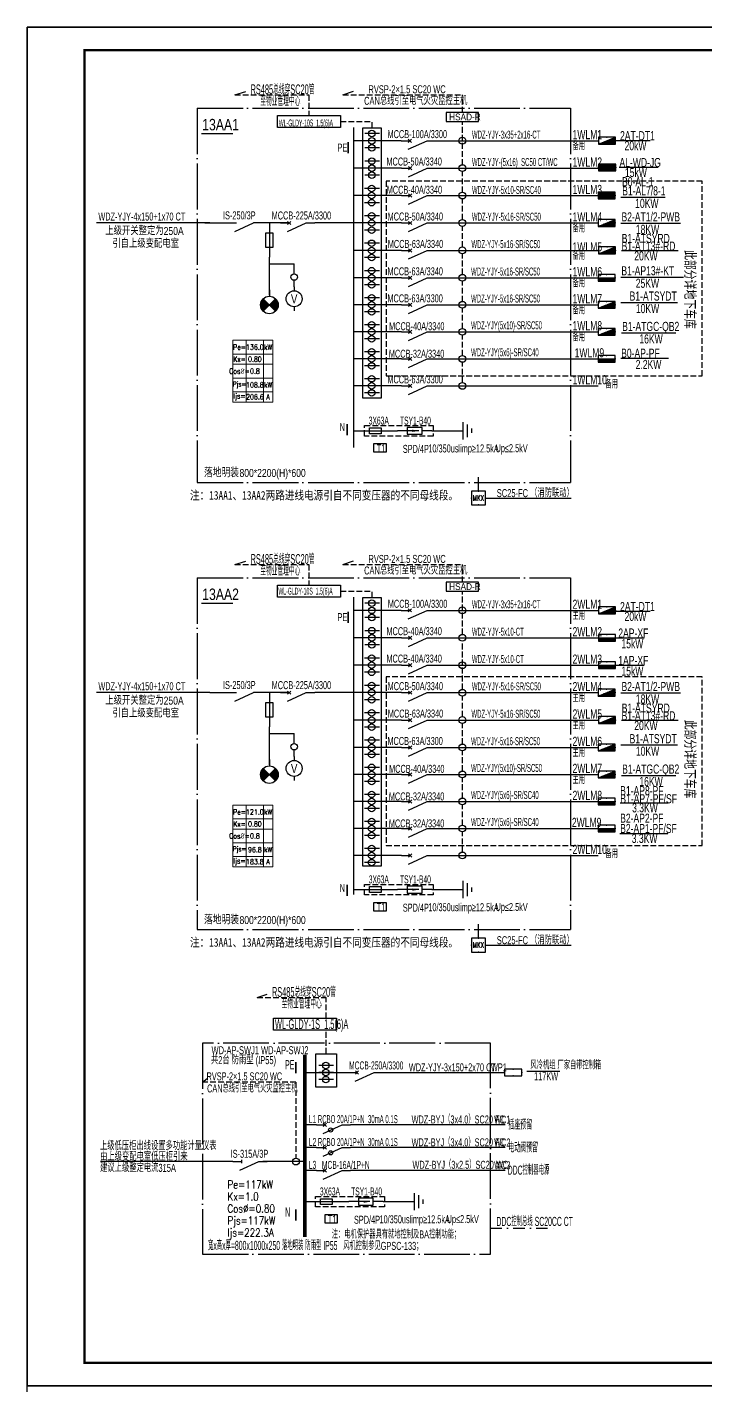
# Model space of a CAD drawing. Extents: x -179932 to 111184, y 127561 to 305761.
# Drawn here: x 27084 to 56749, y 186961 to 246361 of the extents above; entities that cross this region are included whole.
import ezdxf
from ezdxf.enums import TextEntityAlignment as Align

# ---------------------------------------------------------------- set-up
doc = ezdxf.new("R2010")
doc.units = 0
doc.header["$LTSCALE"] = 1000
for name, pattern in [('CONTINOUS', [0]), ('DASH', [0.35, 0.25, -0.1]), ('DASHDOT', [1, 0.5, -0.25, 0, -0.25]), ('DOTE', [2.42, 2, -0.2, 0.02, -0.2])]:
    doc.linetypes.add(name, pattern=pattern)
doc.layers.get('0').update_dxf_attribs({"linetype": 'CONTINUOUS'})
doc.layers.get('Defpoints').update_dxf_attribs({"linetype": 'CONTINUOUS'})
for name, color, linetype in [('D-TEXT', 7, 'CONTINUOUS'), ('DIM-箱柜', 3, 'CONTINUOUS'), ('DOTLN', 2, 'DASH'), ('DQ', 7, 'CONTINOUS'), ('EL-1', 4, 'DASH'), ('EL-TEXT', 3, 'CONTINUOUS'), ('ELEMENT', 3, 'CONTINUOUS'), ('EQUIP-照明', 3, 'CONTINUOUS'), ('EQUIP-箱柜', 3, 'CONTINUOUS'), ('PUB_TEXT', 7, 'CONTINUOUS'), ('SHEBEI', 7, 'CONTINUOUS'), ('SIG_TEXT', 7, 'CONTINUOUS'), ('TEL_TEXT', 3, 'CONTINUOUS'), ('TEL_TITLE', 7, 'CONTINUOUS'), ('WIRE', 4, 'CONTINUOUS'), ('WIRE-照明', 1, 'CONTINUOUS'), ('内审意见修改', 2, 'CONTINUOUS')]:
    doc.layers.add(name, color=color, linetype=linetype)
doc.layers.add('内审要求修改2.10', color=6, linetype='CONTINUOUS', plot=False)
doc.layers.get('内审要求修改2.10').off()
doc.styles.add('_COMPLEX', font='ros.shx', dxfattribs={"width": 0.6, "bigfont": 'jd.shx'})
doc.styles.add('_HZTXT', font='ROS', dxfattribs={"width": 0.8, "bigfont": 'JD'})
doc.styles.add('_JD', font='ros.shx', dxfattribs={"width": 0.65, "bigfont": 'jd.shx'})
doc.styles.add('_SIMPLEX', font='SIMPLEX.shx', dxfattribs={"width": 0.8})
doc.styles.add('_TCH_LABEL', font='COMPLEX', dxfattribs={"bigfont": 'GBCBIG'})
doc.styles.add('_TEL_DIM', font='ROMANS2', dxfattribs={"width": 0.8, "height": 3.5, "bigfont": 'HZDF2'})
doc.styles.add('_XCSG', font='XCSG.shx', dxfattribs={"width": 0.6})
doc.styles.add('B', font='ros.shx', dxfattribs={"width": 0.8, "bigfont": 'jd.shx'})
doc.styles.add('DIM_FONT', font='ROMANS', dxfattribs={"bigfont": 'HZTXT'})
doc.styles.get("Standard").update_dxf_attribs({"font": 'GBENOR', "bigfont": 'GBCBIG'})
doc.styles.add('黑体', font='simhei.ttf', dxfattribs={"width": 0.8})

# ---------------------------------------------------------------- blocks, each defined once
blk = doc.blocks.new('SADF AGF AERG AER GER')
at = {"layer": 'DIM-箱柜'}
blk.add_lwpolyline([(-462150, -1228514), (-378050, -1228514), (-378050, -1287914), (-462150, -1287914)], close=True, dxfattribs=at)
blk = doc.blocks.new('A$C6873132B')
at = {"layer": 'DIM-箱柜'}
blk.add_blockref('SADF AGF AERG AER GER', (378050, 1287914), dxfattribs=at)
blk = doc.blocks.new('$element$00000525')
for points in [[(0, 0), (0, -0.25)], [(-0.25, -0.2), (0, -0.75), (0, -1)], [(-0.047, -0.203), (0.047, -0.297)], [(0.047, -0.203), (-0.047, -0.297)]]:
    blk.add_lwpolyline(points)
blk.add_circle((-0.151, -0.417), 0.0615)
at = {"flags": 9}
blk.add_attdef('S', (0, 0), '', height=0.00000667, dxfattribs=at)
blk = doc.blocks.new('M_M7')
for p, q in [((-0.25, -0.2), (0, -0.75)), ((-0.047, -0.297), (0.047, -0.203)), ((-0.047, -0.203), (0.047, -0.297))]:
    blk.add_line(p, q)
for points in [[(0, 0), (0, -0.25)], [(0, -0.75), (0, -1)]]:
    blk.add_lwpolyline(points)
at = {"width": 0.8, "flags": 9}
blk.add_attdef('S', (0.25, -0.5), '', height=0.2, dxfattribs=at)
blk = doc.blocks.new('$equip$00001413')
for p, q in [((0.75, 0.6), (-0.75, 0.6)), ((-0.75, 0.6), (-0.75, 0)), ((-0.75, 0), (0.75, 0)), ((0.75, 0), (0.75, 0.6))]:
    blk.add_line(p, q)
for p in [(-0.75, 0.3), (0, 0.6), (0, 0), (0.75, 0.3)]:
    blk.add_point(p)
at = {"style": '_TCH_LABEL', "flags": 9}
blk.add_attdef('A', (0, 0), '', height=0.00002, dxfattribs=at)
blk = doc.blocks.new('M_M8')
for p, q in [((-0.25, -0.2), (0, -0.75)), ((0.05, -0.25), (-0.05, -0.25))]:
    blk.add_line(p, q)
for points in [[(0, 0), (0, -0.25)], [(0, -0.75), (0, -1)]]:
    blk.add_lwpolyline(points)
at = {"style": 'DIM_FONT', "width": 0.8, "flags": 9}
blk.add_attdef('S', (0.25, -0.5), '', height=0.2, dxfattribs=at)
blk = doc.blocks.new('$equip$00001781')
blk.add_circle((0, 0), 0.5)
at = {"flags": 9}
blk.add_attdef('A', (0, 0), '', height=0.00002, dxfattribs=at)
blk = doc.blocks.new('M_M24')
for p, q in [((-0.25, -0.375), (0.25, -0.375)), ((-0.1875, -0.5), (0.1875, -0.5)), ((-0.0625, -0.625), (0.0625, -0.625))]:
    blk.add_line(p, q)
blk.add_lwpolyline([(0, 0), (0, -0.375)])
at = {"width": 0.8, "flags": 9}
blk.add_attdef('S', (0.25, -0.5), '', height=0.2, dxfattribs=at)
blk = doc.blocks.new('M_M17')
for p, q in [((-0.1, -0.717), (-0.1, -0.283)), ((-0.1, -0.283), (0.1, -0.283)), ((0, -0.383), (0, -0.717)), ((0.1, -0.283), (0.1, -0.717)), ((0.1, -0.717), (-0.1, -0.717))]:
    blk.add_line(p, q)
for points in [[(0, 0), (0, -0.283)], [(0, -0.717), (0, -1)]]:
    blk.add_lwpolyline(points)
for points in [[(-0.033, -0.567), (0.033, -0.567), (0, -0.367), (0.033, -0.567)], [(0.033, -0.567), (0, -0.367), (-0.033, -0.567), (0.033, -0.567)], [(0, -0.367), (-0.033, -0.567), (0.033, -0.567), (0, -0.367)]]:
    blk.add_solid(points)
at = {"width": 0.8, "flags": 9}
blk.add_attdef('S', (0.25, -0.5), '', height=0.2, dxfattribs=at)
blk = doc.blocks.new('T1')
at = {"layer": 'DOTLN', "linetype": 'DASH', "elevation": -4260}
blk.add_lwpolyline([(42028, 231032), (45043, 231032), (45043, 230576), (42028, 230576)], close=True, dxfattribs=at)
at = {"layer": 'ELEMENT', "elevation": -4260}
blk.add_lwpolyline([(42254, 230674), (42254, 230934), (42764, 230934), (42764, 230674)], close=True, dxfattribs=at)
at = {"layer": 'TEL_TEXT', "ltscale": 2}
blk.add_lwpolyline([(42449, 230241), (42983, 230241), (42983, 229865), (42449, 229865)], close=True, dxfattribs=at)
at = {"layer": 'WIRE-照明'}
for p, q in [((41567, 230804), (42330, 230804)), ((42330, 230804), (43480, 230804)), ((44980, 230804), (45793, 230804))]:
    blk.add_line(p, q, dxfattribs=at)
at = {"layer": 'ELEMENT', "yscale": 1500, "zscale": 1500}
for name, p, xscale, rotation in [('M_M24', (45793, 230804), 1500, 90), ('M_M17', (44980, 230804), -1500, 270)]:
    blk.add_blockref(name, p, dxfattribs=dict(at, xscale=xscale, rotation=rotation))
at = {"layer": 'TEL_TEXT', "ltscale": 2, "style": '_COMPLEX'}
for s, width, p in [('3X63A      TSY1-B40', 0.5, (42222, 231075)), ('T1', 0.6, (42570, 229861)), ('SPD/4P', 0.6, (43710, 229838)), ('10/350us', 0.6, (44826, 229857)), ('Iimp≥12.5kA', 0.6, (46125, 229858)), ('Up≤2.5kV', 0.6, (47764, 229868))]:
    blk.add_text(s, height=350, dxfattribs=dict(at, width=width)).set_placement(p)
blk = doc.blocks.new('*X4')
at = {"color": 0}
for p, q in [((-250, 33), (-183, 100)), ((-250, 68), (-218, 100)), ((-247, 0), (-147, 100)), ((-212, 0), (-112, 100)), ((-177, 0), (-77, 100)), ((-141, 0), (-41, 100)), ((-106, 0), (-6, 100)), ((-71, 0), (29, 100)), ((-35, 0), (65, 100)), ((0, 0), (100, 100)), ((35, 0), (135, 100)), ((71, 0), (171, 100)), ((106, 0), (206, 100)), ((141, 0), (241, 100)), ((177, 0), (250, 73)), ((212, 0), (250, 38)), ((247, 0), (250, 3))]:
    blk.add_line(p, q, dxfattribs=at)
blk = doc.blocks.new('$equip$00001414')
for p, q in [((0.75, 0.6), (-0.75, 0.6)), ((-0.75, 0.6), (-0.75, 0)), ((-0.75, 0.3), (0.75, 0.3)), ((-0.75, 0), (0.75, 0)), ((0.75, 0), (0.75, 0.6))]:
    blk.add_line(p, q)
at = {"const_width": 0.3}
blk.add_lwpolyline([(-0.75, 0.15), (0.75, 0.15)], dxfattribs=at)
for p in [(-0.75, 0.3), (0, 0.6), (0, 0), (0.75, 0.3)]:
    blk.add_point(p)
at = {"xscale": 0.00300000000061118, "yscale": 0.00300000000061118, "zscale": 0.00300000000061118}
blk.add_blockref('*X4', (0, 0), dxfattribs=at)
at = {"style": '_TCH_LABEL', "flags": 9}
blk.add_attdef('A', (0, 0), '', height=0.00002, dxfattribs=at)
blk = doc.blocks.new('M_M0')
blk.add_line((-0.25, -0.2), (0, -0.75))
for points in [[(0, 0), (0, -0.25)], [(0, -1), (0, -0.75)]]:
    blk.add_lwpolyline(points)
at = {"width": 0.8, "flags": 9}
blk.add_attdef('S', (0.25, -0.5), '', height=0.2, dxfattribs=at)
blk = doc.blocks.new('M_M58MSL')
for points in [[(0, 0), (0, -0.167)], [(0, -0.833), (0, -1)]]:
    blk.add_lwpolyline(points)
blk.add_circle((0, -0.5), 0.333)
at = {"style": '_SIMPLEX', "width": 0.8, "flags": 8}
blk.add_attdef('$TEXT$', text='', height=0.333, dxfattribs=at).set_placement((0, -0.5), align=Align.MIDDLE_CENTER)
at = {"width": 0.8, "flags": 9}
blk.add_attdef('S', (0.25, -0.5), '', height=0.2, dxfattribs=at)
blk = doc.blocks.new('M_M12')
for p, q in [((-0.1, -0.717), (-0.1, -0.283)), ((-0.1, -0.283), (0.1, -0.283)), ((0.1, -0.283), (0.1, -0.717)), ((0.1, -0.717), (-0.1, -0.717))]:
    blk.add_line(p, q)
blk.add_lwpolyline([(0, 0), (0, -1)])
at = {"width": 0.8, "flags": 9}
blk.add_attdef('S', (0.25, -0.5), '', height=0.2, dxfattribs=at)
blk = doc.blocks.new('M_M57DRB')
for p, q in [((0.259, -0.374), (-0.259, -0.893)), ((0.259, -0.893), (-0.259, -0.374))]:
    blk.add_line(p, q)
blk.add_lwpolyline([(0, 0), (0, -0.267)])
blk.add_circle((0, -0.633), 0.367)
for points in [[(-0.13, -0.763), (-0.354, -0.538), (0, -0.633), (-0.259, -0.374)], [(-0.225, -0.858), (-0.354, -0.728), (-0.13, -0.763), (-0.354, -0.538)], [(0.13, -0.504), (0.354, -0.728), (0, -0.633), (0.259, -0.893)], [(0.225, -0.409), (0.354, -0.538), (0.13, -0.504), (0.354, -0.728)], [(0.259, -0.374), (0.259, -0.374), (0.225, -0.409), (0.354, -0.538)], [(-0.259, -0.893), (-0.259, -0.893), (-0.225, -0.858), (-0.354, -0.728)]]:
    blk.add_solid(points)
at = {"width": 0.8, "flags": 9}
blk.add_attdef('S', (0.25, -0.5), '', height=0.2, dxfattribs=at)
blk = doc.blocks.new('$equip_U$00000105(JDQINJING)')
for p, q in [((0.5, 1), (-0.5, 1)), ((-0.5, 1), (-0.5, 0)), ((0.5, 0), (0.5, 1)), ((-0.5, 0), (0.5, 0))]:
    blk.add_line(p, q)
for p in [(0, 1), (-0.5, 0.5), (0, 0), (0.5, 0.5)]:
    blk.add_point(p)
at = {"color": 7, "style": '_TEL_DIM'}
blk.add_attdef('$TEXT$', text='', height=0.4, dxfattribs=at).set_placement((-0.002, 0.507), align=Align.MIDDLE_CENTER)
at = {"color": 7, "style": '_TEL_DIM', "flags": 1}
blk.add_attdef('A', text='', height=0.00002, dxfattribs=at).set_placement((0, 0), align=Align.MIDDLE_CENTER)
blk = doc.blocks.new('*X6')
at = {"color": 0}
for p, q in [((-250, 33), (-83, 200)), ((-250, 68), (-118, 200)), ((-250, 104), (-154, 200)), ((-250, 139), (-189, 200)), ((-250, 174), (-224, 200)), ((-247, 0), (-47, 200)), ((-212, 0), (-12, 200)), ((-177, 0), (23, 200)), ((-141, 0), (59, 200)), ((-106, 0), (94, 200)), ((-71, 0), (129, 200)), ((-35, 0), (165, 200)), ((0, 0), (200, 200)), ((35, 0), (235, 200)), ((71, 0), (250, 179)), ((106, 0), (250, 144)), ((141, 0), (250, 109)), ((177, 0), (250, 73)), ((212, 0), (250, 38)), ((247, 0), (250, 3))]:
    blk.add_line(p, q, dxfattribs=at)
blk = doc.blocks.new('$equip$00001421')
for p, q in [((0.75, 0.6), (-0.75, 0.6)), ((-0.75, 0.6), (-0.75, 0)), ((-0.75, 0), (0.75, 0)), ((0.75, 0), (0.75, 0.6))]:
    blk.add_line(p, q)
at = {"const_width": 0.6}
blk.add_lwpolyline([(-0.75, 0.3), (0.75, 0.3)], dxfattribs=at)
for p in [(-0.75, 0.3), (0, 0.6), (0, 0), (0.75, 0.3)]:
    blk.add_point(p)
at = {"xscale": 0.00300000000061118, "yscale": 0.00300000000061118, "zscale": 0.00300000000061118}
blk.add_blockref('*X6', (0, 0), dxfattribs=at)
at = {"style": '_TCH_LABEL', "flags": 9}
blk.add_attdef('A', (0, 0), '', height=0.00002, dxfattribs=at)
blk = doc.blocks.new('*X63')
at = {"color": 0}
for p, q in [((-247, 0), (-246, 2)), ((-212, 0), (-187, 25)), ((-177, 0), (-128, 49)), ((-141, 0), (-69, 72)), ((-106, 0), (-10, 96)), ((-71, 0), (49, 120)), ((-35, 0), (108, 143)), ((0, 0), (167, 167)), ((35, 0), (226, 190)), ((71, 0), (250, 179)), ((106, 0), (250, 144)), ((141, 0), (250, 109)), ((177, 0), (250, 73)), ((212, 0), (250, 38)), ((247, 0), (250, 3))]:
    blk.add_line(p, q, dxfattribs=at)
blk = doc.blocks.new('$equip$00001425')
for p, q in [((-0.75, 0), (0.75, 0.6)), ((0.75, 0.6), (-0.75, 0.6)), ((-0.75, 0.6), (-0.75, 0)), ((-0.75, 0), (0.75, 0)), ((0.75, 0), (0.75, 0.6))]:
    blk.add_line(p, q)
for p in [(-0.75, 0.3), (0, 0.6), (0, 0), (0.75, 0.3)]:
    blk.add_point(p)
blk.add_solid([(-0.75, 0), (0.75, 0), (0.75, 0.6)])
at = {"xscale": 0.00300000000061118, "yscale": 0.00300000000061118, "zscale": 0.00300000000061118}
blk.add_blockref('*X63', (0, 0), dxfattribs=at)
at = {"style": '_TCH_LABEL', "flags": 9}
blk.add_attdef('A', (0, 0), '', height=0.00002, dxfattribs=at)
blk = doc.blocks.new('*T69')
at = {"layer": 'Defpoints', "color": 8, "linetype": 'ByBlock', "lineweight": 0}
for p, q in [((0, 0), (1749, 0)), ((0, 0), (0, -2700)), ((593, 0), (593, -2700)), ((1346, 0), (1346, -2700)), ((1749, 0), (1749, -2700)), ((0, -600), (1749, -600)), ((0, -1050), (1749, -1050)), ((0, -1650), (1749, -1650)), ((0, -2250), (1749, -2250)), ((0, -2700), (1749, -2700))]:
    blk.add_line(p, q, dxfattribs=at)
at = {"color": 0, "attachment_point": 5, "style": '_TEL_DIM'}
for s, insert, char_height, width in [('Pe=', (297, -300), 225, 593.32), ('121.0', (970, -300), 225, 752.36), ('kW', (1547, -300), 225, 402.96), ('Kx=', (297, -825), 225, 593.32), ('0.80', (970, -825), 225, 752.36), ('Cos{\\fISOCPEUR|b0|i0|c0|p34;%%C}=', (297, -1350), 225, 593.32), ('0.8', (970, -1350), 225, 752.36), ('Pjs=', (297, -1950), 210, 593.32), ('Ijs=', (297, -2475), 225, 593.32), ('183.8', (970, -2475), 225, 752.36), ('96.8', (970, -1950), 225, 752.36), ('kW', (1547, -1950), 225, 402.96), ('A', (1547, -2475), 225, 402.96)]:
    blk.add_mtext(s, dxfattribs=dict(at, insert=insert, char_height=char_height, width=width))
blk = doc.blocks.new('*T70')
at = {"layer": 'Defpoints', "color": 8, "linetype": 'ByBlock', "lineweight": 0}
for p, q in [((0, 0), (1749, 0)), ((0, 0), (0, -2700)), ((593, 0), (593, -2700)), ((1346, 0), (1346, -2700)), ((1749, 0), (1749, -2700)), ((0, -600), (1749, -600)), ((0, -1050), (1749, -1050)), ((0, -1650), (1749, -1650)), ((0, -2250), (1749, -2250)), ((0, -2700), (1749, -2700))]:
    blk.add_line(p, q, dxfattribs=at)
at = {"color": 0, "attachment_point": 5, "style": '_TEL_DIM'}
for s, insert, char_height, width in [('Pe=', (297, -300), 225, 593.32), ('136.0', (970, -300), 225, 752.36), ('kW', (1547, -300), 225, 402.96), ('Kx=', (297, -825), 225, 593.32), ('0.80', (970, -825), 225, 752.36), ('Cos{\\fISOCPEUR|b0|i0|c0|p34;%%C}=', (297, -1350), 225, 593.32), ('0.8', (970, -1350), 225, 752.36), ('Pjs=', (297, -1950), 210, 593.32), ('Ijs=', (297, -2475), 225, 593.32), ('206.6', (970, -2475), 225, 752.36), ('108.8', (970, -1950), 225, 752.36), ('kW', (1547, -1950), 225, 402.96), ('A', (1547, -2475), 225, 402.96)]:
    blk.add_mtext(s, dxfattribs=dict(at, insert=insert, char_height=char_height, width=width))

msp = doc.modelspace()

# ---------------------------------------------------------------- linework, layer by layer
at = {"color": 0}
for p, q in [((36163, 243397, 0), (36639, 243548, 0)), ((40878, 243409), (41354, 243561)), ((36163, 222864, 0), (36639, 223015, 0)), ((40878, 222876), (41354, 223028)), ((37133, 203934), (37573, 204086))]:
    msp.add_line(p, q, dxfattribs=at)
at = {"linetype": 'DASH'}
for p, q in [((36163, 243397, 0), (39399, 243397, 0)), ((39399, 243397, 0), (39399, 242497, 0)), ((40878, 243409), (46107, 243409)), ((46107, 242624), (46107, 243409)), ((40778, 242237), (42161, 242237)), ((42161, 241961), (42161, 242237)), ((46107, 240347), (46107, 242239)), ((46107, 239149), (46107, 240047)), ((46107, 237950), (46107, 238849)), ((46107, 236751), (46107, 237650)), ((46107, 235553), (46107, 236451)), ((46107, 234372), (46107, 235253)), ((46107, 233191), (46107, 234072)), ((46107, 232010), (46107, 232891)), ((46107, 230830), (46107, 231710)), ((36163, 222864, 0), (39399, 222864, 0)), ((39399, 222864, 0), (39399, 221964, 0)), ((40878, 222876), (46107, 222876)), ((46107, 222091), (46107, 222876)), ((40778, 221704), (42161, 221704)), ((42161, 221428), (42161, 221704)), ((46107, 219814), (46107, 221706)), ((46107, 217410), (46107, 219501)), ((46107, 216218), (46107, 217110)), ((46107, 215020), (46107, 215918)), ((46107, 213839), (46107, 214720)), ((46107, 212658), (46107, 213539)), ((46107, 211477), (46107, 212358)), ((46107, 210297), (46107, 211177)), ((37133, 203934, 0), (40156, 203934, 0)), ((40156, 203034, 0), (40156, 203934, 0)), ((40156, 201482), (40156, 202516, 0))]:
    msp.add_line(p, q, dxfattribs=at)
at = {"ltscale": 0.001}
for p, q in [((53041, 238931), (54974, 238931)), ((53041, 237792), (55644, 237792)), ((53066, 236595), (55538, 236595)), ((53036, 235437), (55779, 235437)), ((53041, 234330), (55513, 234330)), ((53070, 233002), (55441, 233002)), ((53032, 231885), (55124, 231885)), ((53041, 217259), (55644, 217259)), ((53066, 216062), (55538, 216062)), ((53041, 214978), (55513, 214978)), ((53070, 213650), (55441, 213650)), ((53009, 212453), (55101, 212453)), ((52990, 211106), (55082, 211106))]:
    msp.add_line(p, q, dxfattribs=at)
at = {"linetype": 'DOTE'}
for p, q in [((47334, 201945), (34755, 201945)), ((34755, 201945), (34755, 192719)), ((47334, 192719), (47334, 201945)), ((34755, 192719), (47334, 192719))]:
    msp.add_line(p, q, dxfattribs=at)
at = {"color": 3, "linetype": 'DASH'}
for p, q in [((34755, 200239), (34953, 200390)), ((38831, 200239, 0), (34755, 200239, 0)), ((38831, 200239, 0), (38832, 196916, 0))]:
    msp.add_line(p, q, dxfattribs=at)
at = {"color": 2, "elevation": 0}
for points in [[(38021, 242497), (40778, 242497), (40778, 241978), (38021, 241978)], [(38021, 221964), (40778, 221964), (40778, 221445), (38021, 221445)], [(37853, 203034), (40610, 203034), (40610, 202516), (37853, 202516)]]:
    msp.add_lwpolyline(points, close=True, dxfattribs=at)
at = {"color": 0}
for points in [[(41756, 241961), (42565, 241961), (42565, 230148), (41756, 230148)], [(41756, 221428), (42565, 221428), (42565, 209675), (41756, 209675)]]:
    msp.add_lwpolyline(points, close=True, dxfattribs=at)
at = {"linetype": 'Continuous', "const_width": 72.9}
for points in [[(41114, 241341), (41114, 240844)], [(41072, 229015), (41072, 228518)], [(41114, 220808), (41114, 220311)], [(41072, 208868), (41072, 208371)], [(38822, 201115), (38822, 200618)], [(38822, 194677), (38822, 194180)]]:
    msp.add_lwpolyline(points, dxfattribs=at)
at = {"color": 2}
for centre in [(42151, 241708, 0), (42151, 241396, 0), (42151, 241085, 0), (42151, 240509, 0), (42151, 240197, 0), (42151, 239887, 0), (42143, 239311, 0), (42143, 238999, 0), (42143, 238688, 0), (42143, 238112, 0), (42143, 237800, 0), (42143, 237489, 0), (42143, 236913, 0), (42143, 236601, 0), (42143, 236291, 0), (42143, 235715, 0), (42143, 235403, 0), (42143, 235092, 0), (42143, 234534, 0), (42143, 234222, 0), (42143, 233911, 0), (42143, 233353, 0), (42143, 233041, 0), (42143, 232731, 0), (42143, 232172, 0), (42143, 231860, 0), (42143, 231550, 0), (42143, 230992, 0), (42143, 230680, 0), (42143, 230369, 0), (42151, 221175, 0), (42151, 220863, 0), (42151, 220552, 0), (42151, 219976, 0), (42151, 219664, 0), (42151, 219354, 0), (42143, 218778, 0), (42143, 218466, 0), (42143, 218155, 0), (42143, 217579, 0), (42143, 217267, 0), (42143, 216956, 0), (42143, 216380, 0), (42143, 216068, 0), (42143, 215758, 0), (42143, 215182, 0), (42143, 214870, 0), (42143, 214559, 0), (42143, 214001, 0), (42143, 213689, 0), (42143, 213378, 0), (42143, 212820, 0), (42143, 212508, 0), (42143, 212198, 0), (42143, 211639, 0), (42143, 211327, 0), (42143, 211017, 0), (42143, 210459, 0), (42143, 210147, 0), (42143, 209836, 0), (40134, 200969), (40134, 200657), (40134, 200347)]:
    msp.add_circle(centre, 143, dxfattribs=at)
for centre in [(38754, 235437), (38754, 214904)]:
    msp.add_circle(centre, 143)
at = {"layer": 'DOTLN', "linetype": 'DASH'}
for points in [[(42780, 231116), (56588, 231116), (56588, 239630), (42780, 239630)], [(42780, 210583), (56588, 210583), (56588, 217951), (42780, 217951)]]:
    msp.add_lwpolyline(points, close=True, dxfattribs=at)
at = {"layer": 'ELEMENT'}
msp.add_lwpolyline([(39704, 201482), (40610, 201482), (40610, 200023), (39704, 200023)], close=True, dxfattribs=at)
at = {"layer": 'EQUIP-照明', "linetype": 'ByBlock'}
for points in [[(45401, 242239), (46813, 242239), (46813, 242624), (45401, 242624)], [(45401, 221706), (46813, 221706), (46813, 222091), (45401, 222091)]]:
    msp.add_lwpolyline(points, close=True, dxfattribs=at)
at = {"layer": 'PUB_TEXT', "color": 2}
for p, q in [((36081, 241691), (34706, 241691)), ((36081, 221158), (34706, 221158))]:
    msp.add_line(p, q, dxfattribs=at)
at = {"layer": 'PUB_TEXT'}
msp.add_line((52803, 241409), (54312, 241409), dxfattribs=at)
at = {"layer": 'SHEBEI', "linetype": 'DOTE'}
for p, q in [((34520, 242815), (50834, 242815)), ((34520, 242815), (34520, 226454)), ((50834, 242815), (50834, 226454)), ((34520, 226454), (50834, 226454)), ((34520, 222282), (50834, 222282)), ((34520, 222282), (34520, 206906)), ((50834, 222282), (50834, 206906)), ((34520, 206906), (50834, 206906))]:
    msp.add_line(p, q, dxfattribs=at)
at = {"layer": 'SIG_TEXT'}
msp.add_line((48924, 200723, 0), (50369, 200723, 0), dxfattribs=at)
at = {"layer": 'TEL_TEXT', "color": 7}
for p, q in [((52959, 240236), (54661, 240236)), ((52803, 220823), (54312, 220823)), ((52803, 219664), (54058, 219664)), ((52803, 218466), (54058, 218466))]:
    msp.add_line(p, q, dxfattribs=at)
at = {"layer": 'TEL_TITLE'}
msp.add_lwpolyline([(27084, 186961), (111184, 186961), (111184, 246361), (27084, 246361)], close=True, dxfattribs=at)
at = {"layer": 'TEL_TITLE', "const_width": 100}
msp.add_lwpolyline([(29584, 187961), (110184, 187961), (110184, 245361), (29584, 245361)], close=True, dxfattribs=at)
at = {"layer": 'WIRE', "color": 4}
for p, q in [((42486, 241708, 0), (41843, 241708, 0)), ((42486, 241396, 0), (41843, 241396, 0)), ((42486, 241085, 0), (41843, 241085, 0)), ((42486, 240509, 0), (41843, 240509, 0)), ((42486, 240197, 0), (41843, 240197, 0)), ((42486, 239887, 0), (41843, 239887, 0)), ((42478, 239311, 0), (41835, 239311, 0)), ((42478, 238999, 0), (41835, 238999, 0)), ((42478, 238688, 0), (41835, 238688, 0)), ((42478, 238112, 0), (41835, 238112, 0)), ((42478, 237800, 0), (41835, 237800, 0)), ((42478, 237489, 0), (41835, 237489, 0)), ((42478, 236913, 0), (41835, 236913, 0)), ((42478, 236601, 0), (41835, 236601, 0)), ((42478, 236291, 0), (41835, 236291, 0)), ((42478, 235715, 0), (41835, 235715, 0)), ((42478, 235403, 0), (41835, 235403, 0)), ((42478, 235092, 0), (41835, 235092, 0)), ((42478, 234534, 0), (41835, 234534, 0)), ((42478, 234222, 0), (41835, 234222, 0)), ((42478, 233911, 0), (41835, 233911, 0)), ((42478, 233353, 0), (41835, 233353, 0)), ((42478, 233041, 0), (41835, 233041, 0)), ((42478, 232731, 0), (41835, 232731, 0)), ((42478, 232172, 0), (41835, 232172, 0)), ((42478, 231860, 0), (41835, 231860, 0)), ((42478, 231550, 0), (41835, 231550, 0)), ((42478, 230992, 0), (41835, 230992, 0)), ((42478, 230680, 0), (41835, 230680, 0)), ((42478, 230369, 0), (41835, 230369, 0)), ((42486, 221175, 0), (41843, 221175, 0)), ((42486, 220863, 0), (41843, 220863, 0)), ((42486, 220552, 0), (41843, 220552, 0)), ((42486, 219976, 0), (41843, 219976, 0)), ((42486, 219664, 0), (41843, 219664, 0)), ((42486, 219354, 0), (41843, 219354, 0)), ((42478, 218778, 0), (41835, 218778, 0)), ((42478, 218466, 0), (41835, 218466, 0)), ((42478, 218155, 0), (41835, 218155, 0)), ((42478, 217579, 0), (41835, 217579, 0)), ((42478, 217267, 0), (41835, 217267, 0)), ((42478, 216956, 0), (41835, 216956, 0)), ((42478, 216380, 0), (41835, 216380, 0)), ((42478, 216068, 0), (41835, 216068, 0)), ((42478, 215758, 0), (41835, 215758, 0)), ((42478, 215182, 0), (41835, 215182, 0)), ((42478, 214870, 0), (41835, 214870, 0)), ((42478, 214559, 0), (41835, 214559, 0)), ((42478, 214001, 0), (41835, 214001, 0)), ((42478, 213689, 0), (41835, 213689, 0)), ((42478, 213378, 0), (41835, 213378, 0)), ((42478, 212820, 0), (41835, 212820, 0)), ((42478, 212508, 0), (41835, 212508, 0)), ((42478, 212198, 0), (41835, 212198, 0)), ((42478, 211639, 0), (41835, 211639, 0)), ((42478, 211327, 0), (41835, 211327, 0)), ((42478, 211017, 0), (41835, 211017, 0)), ((42478, 210459, 0), (41835, 210459, 0)), ((42478, 210147, 0), (41835, 210147, 0)), ((42478, 209836, 0), (41835, 209836, 0)), ((40469, 200969), (39826, 200969)), ((40469, 200657), (39826, 200657)), ((40469, 200347), (39826, 200347))]:
    msp.add_line(p, q, dxfattribs=at)
at = {"layer": 'WIRE', "color": 7, "linetype": 'DASHDOT'}
msp.add_lwpolyline([(47334, 193860), (50111, 193860)], dxfattribs=at)
at = {"layer": 'WIRE-照明'}
for p, q in [((43437, 241396), (41361, 241396)), ((44937, 241396), (45965, 241396)), ((45482, 241396), (52053, 241396)), ((43449, 240197), (41361, 240197)), ((44949, 240197), (46047, 240197)), ((45565, 240197), (52039, 240197)), ((43449, 238999), (41361, 238999)), ((44949, 238999), (46047, 238999)), ((45565, 238999), (52039, 238999)), ((35067, 237800), (30119, 237800)), ((34856, 237800), (35961, 237800)), ((38496, 237800), (37258, 237800)), ((41361, 237800), (39657, 237800)), ((43449, 237800), (41361, 237800)), ((44949, 237800), (46047, 237800)), ((45565, 237800), (52039, 237800)), ((43449, 236601), (41361, 236601)), ((44949, 236601), (46047, 236601)), ((45565, 236601), (52055, 236601)), ((37672, 234641), (37672, 236300)), ((37672, 236011), (38754, 236011)), ((38754, 235581), (38754, 236011)), ((38754, 235011), (38754, 235296)), ((43449, 235403), (41361, 235403)), ((44949, 235403), (46047, 235403)), ((45565, 235403), (52039, 235403)), ((43449, 234222), (41361, 234222)), ((44949, 234222), (46047, 234222)), ((45565, 234222), (52039, 234222)), ((43449, 233041), (41361, 233041)), ((44949, 233041), (46047, 233041)), ((45565, 233041), (52039, 233041)), ((43449, 231860), (41361, 231860)), ((44949, 231860), (46047, 231860)), ((45565, 231860), (52039, 231860)), ((43449, 230680), (41361, 230680)), ((44949, 230680), (46047, 230680)), ((45565, 230680), (52039, 230680)), ((46812, 226074), (46812, 226687)), ((47112, 225774), (50867, 225774)), ((43437, 220863), (41361, 220863)), ((44937, 220863), (45965, 220863)), ((45482, 220863), (52053, 220863)), ((43449, 219664), (41361, 219664)), ((44949, 219664), (46047, 219664)), ((45565, 219664), (52053, 219664)), ((43449, 218466), (41361, 218466)), ((44949, 218466), (46047, 218466)), ((45565, 218466), (52053, 218466)), ((35067, 217267), (30119, 217267)), ((35067, 217267), (35961, 217267)), ((38496, 217267), (37258, 217267)), ((41361, 217267), (39657, 217267)), ((43449, 217267), (41361, 217267)), ((44949, 217267), (46047, 217267)), ((45565, 217267), (52053, 217267)), ((37672, 214108), (37672, 215767)), ((43449, 216068), (41361, 216068)), ((44949, 216068), (46047, 216068)), ((45565, 216068), (52053, 216068)), ((37672, 215478), (38754, 215478)), ((38754, 215048), (38754, 215478)), ((38754, 214478), (38754, 214763)), ((43449, 214870), (41361, 214870)), ((44949, 214870), (46047, 214870)), ((45565, 214870), (52039, 214870)), ((43449, 213689), (41361, 213689)), ((44949, 213689), (46047, 213689)), ((45565, 213689), (52039, 213689)), ((43449, 212508), (41361, 212508)), ((44949, 212508), (46047, 212508)), ((45565, 212508), (52039, 212508)), ((43449, 211327), (41361, 211327)), ((44949, 211327), (46047, 211327)), ((45565, 211327), (52039, 211327)), ((43449, 210147), (41361, 210147)), ((44949, 210147), (46047, 210147)), ((45565, 210147), (52039, 210147)), ((46812, 206527), (46812, 207139)), ((47112, 206227), (50867, 206227)), ((39224, 200660), (41467, 200660)), ((42592, 200660), (47953, 200660)), ((39724, 198374, 0), (39224, 198374)), ((47972, 198374), (41224, 198374)), ((39724, 197374, 0), (39224, 197374)), ((47972, 197374), (41224, 197374)), ((39724, 196374, 0), (39224, 196374)), ((47972, 196374), (41224, 196374))]:
    msp.add_line(p, q, dxfattribs=at)
at = {"layer": 'WIRE-照明', "linetype": 'Continuous'}
for p, q in [((36077, 196766), (30290, 196766)), ((39217, 196766), (37378, 196766))]:
    msp.add_line(p, q, dxfattribs=at)
at = {"layer": 'WIRE-照明'}
for points, const_width in [([(41361, 241981), (41361, 227984)], 60), ([(41361, 221448), (41361, 208437)], 60), ([(39224, 201444), (39224, 193468)], 160)]:
    msp.add_lwpolyline(points, dxfattribs=dict(at, const_width=const_width))

# ---------------------------------------------------------------- block references
for name, p in [('*T70', (36068, 232672)), ('*T69', (36068, 212351))]:
    msp.add_blockref(name, p)
at = {"layer": 'DIM-箱柜'}
msp.add_blockref('SADF AGF AERG AER GER', (489234, 1474875), dxfattribs=at)
at = {"layer": 'DQ', "xscale": 1500, "yscale": 1500, "zscale": 1500, "rotation": 90}
msp.add_blockref('M_M8', (36080, 196766), dxfattribs=at)
at = {"layer": 'EL-1'}
for p in [(-206, -2089), (-206, -22147), (-2342, -35791)]:
    msp.add_blockref('T1', p, dxfattribs=at)
at = {"layer": 'ELEMENT', "xscale": 1500, "yscale": 1500, "zscale": 1500, "rotation": 90}
for p in [(43437, 241396), (43449, 240197), (43449, 238999), (38157, 237800), (43449, 237800), (43449, 236601), (43449, 235403), (43449, 234222), (43449, 233041), (43449, 231860), (43449, 230680), (43437, 220863), (43449, 219664), (43449, 218466), (38157, 217267), (43449, 217267), (43449, 216068), (43449, 214870), (43449, 213689), (43449, 212508), (43449, 211327), (43449, 210147), (41125, 200660, 0), (39724, 196374, 0)]:
    msp.add_blockref('M_M7', p, dxfattribs=at)
at = {"layer": 'ELEMENT', "linetype": 'ByBlock', "xscale": 1500, "yscale": 1500, "zscale": 1500, "rotation": 90}
for p in [(35856, 237800), (35856, 217267)]:
    msp.add_blockref('M_M0', p, dxfattribs=at)
at = {"layer": 'ELEMENT'}
for name, p, xscale, yscale, zscale in [('M_M12', (37672, 237800), 1500, 1500, 1500), ('M_M57DRB', (37672, 234879), 1050, 1050, 1050), ('M_M12', (37672, 217267), 1500, 1500, 1500), ('M_M57DRB', (37672, 214346), 1050, 1050, 1050)]:
    msp.add_blockref(name, p, dxfattribs=dict(at, xscale=xscale, yscale=yscale, zscale=zscale))
ref = msp.add_blockref('M_M58MSL', (38754, 235011), dxfattribs=dict(at, xscale=1050, yscale=1050, zscale=1050))
ref.add_attrib('$TEXT$', 'V', dxfattribs={"layer": '0', "height": 400, "style": '_XCSG', "width": 0.8, "flags": 8}).set_placement((38754, 234486), align=Align.MIDDLE_CENTER)
ref = msp.add_blockref('M_M58MSL', (38754, 214478), dxfattribs=dict(at, xscale=1050, yscale=1050, zscale=1050))
ref.add_attrib('$TEXT$', 'V', dxfattribs={"layer": '0', "height": 400, "style": '_XCSG', "width": 0.8, "flags": 8}).set_placement((38754, 213953), align=Align.MIDDLE_CENTER)
at = {"layer": 'EQUIP-照明', "linetype": 'ByBlock', "xscale": 300, "yscale": 300, "zscale": 300}
for p in [(46107, 241396), (46107, 240197), (46107, 238999), (46107, 237800), (46107, 236601), (46107, 235403), (46107, 234222), (46107, 233041), (46107, 231860), (46107, 230680), (46107, 220863), (46107, 219664), (46107, 218466), (46107, 217260), (46107, 216068), (46107, 214870), (46107, 213689), (46107, 212508), (46107, 211327), (46107, 210147), (38832, 196766)]:
    msp.add_blockref('$equip$00001781', p, dxfattribs=at)
at = {"layer": 'EQUIP-箱柜', "xscale": 500, "yscale": 500}
for name, p, zscale in [('$equip$00001425', (52428, 241246), 500), ('$equip$00001421', (52434, 240074), 400), ('$equip$00001421', (52414, 238849), 500), ('$equip$00001425', (52414, 237650), 500), ('$equip$00001425', (52430, 236451), 500), ('$equip$00001414', (52414, 235253), 500), ('$equip$00001425', (52414, 234072), 500), ('$equip$00001425', (52414, 232891), 500), ('$equip$00001414', (52414, 231710), 500), ('$equip$00001425', (52428, 220713), 500), ('$equip$00001414', (52428, 219514), 500), ('$equip$00001414', (52428, 218316), 500), ('$equip$00001425', (52414, 217117), 500), ('$equip$00001425', (52430, 215918), 500), ('$equip$00001425', (52414, 214720), 500), ('$equip$00001425', (52414, 213539), 500), ('$equip$00001414', (52414, 212358), 500), ('$equip$00001414', (52414, 211177), 500), ('$equip$00001413', (48325, 200509), 500)]:
    msp.add_blockref(name, p, dxfattribs=dict(at, zscale=zscale))
at = {"layer": 'EQUIP-箱柜'}
ref = msp.add_blockref('$equip_U$00000105(JDQINJING)', (46812, 225474), dxfattribs=dict(at, xscale=600, yscale=600, zscale=600))
ref.add_attrib('$TEXT$', 'MKX', dxfattribs={"layer": '0', "color": 7, "height": 240, "style": '_TEL_DIM', "width": 0.6}).set_placement((46810, 225778), align=Align.MIDDLE_CENTER)
ref = msp.add_blockref('$equip_U$00000105(JDQINJING)', (46812, 205927), dxfattribs=dict(at, xscale=600, yscale=600, zscale=600))
ref.add_attrib('$TEXT$', 'MKX', dxfattribs={"layer": '0', "color": 7, "height": 240, "style": '_TEL_DIM', "width": 0.6}).set_placement((46810, 206231), align=Align.MIDDLE_CENTER)
at = {"layer": 'TEL_TEXT', "ltscale": 2, "xscale": 1500, "yscale": 1500, "zscale": 1500, "rotation": 90}
for p in [(39724, 198374, 0), (39724, 197374, 0)]:
    msp.add_blockref('$element$00000525', p, dxfattribs=at)
at = {"layer": '内审要求修改2.10'}
for p in [(111184, 186961), (111184, 127561)]:
    msp.add_blockref('A$C6873132B', p, dxfattribs=at)

# ---------------------------------------------------------------- texts
at = {"layer": 'D-TEXT', "color": 0, "style": '_HZTXT', "width": 0.45}
for s, height, p in [('RS485总线穿SC20管', 428.57, (36849, 243431, 0)), ('至物业管理中心', 428.6, (37272, 242918, 0)), ('RS485总线穿SC20管', 428.57, (36849, 222898, 0)), ('至物业管理中心', 428.6, (37272, 222385, 0)), ('RS485总线穿SC20管', 428.57, (37783, 203968, 0)), ('至物业管理中心', 428.6, (38206, 203456, 0)), ('WL-GLDY-1S  1.5(6)A', 428.57, (37916, 202562, 0))]:
    msp.add_text(s, height=height, dxfattribs=at).set_placement(p)
at = {"layer": 'D-TEXT', "style": '_HZTXT', "width": 0.45}
for s, p in [('PE', (38360, 200800)), ('DDC控制器电源', (48087, 196192)), ('N', (38360, 194362)), ('DDC控制总线 SC20CC CT', (47597, 193948)), ('宽x高x厚=800x1000x250 落地明装 防雨型 IP55 ', (34987, 192898))]:
    msp.add_text(s, height=400, dxfattribs=at).set_placement(p)
at = {"layer": 'EL-TEXT', "style": '_HZTXT', "width": 0.5}
for s, p in [('插座预留', (48116, 198167, -124)), ('电动阀预留', (48116, 197167, -124))]:
    msp.add_text(s, height=400, dxfattribs=at).set_placement(p)
at = {"layer": 'PUB_TEXT', "color": 2, "style": '_HZTXT', "width": 0.8}
for s, p in [('13AA1', (34735, 241851)), ('13AA2', (34735, 221318))]:
    msp.add_text(s, height=500, dxfattribs=at).set_placement(p)
at = {"layer": 'PUB_TEXT', "style": '_HZTXT'}
for s, height, width, p in [('备用', 350, 0.6, (50924, 240989)), ('WDZ-YJY-(5x16)  SC50 CT/WC', 350, 0.45, (46525, 240290)), ('MCCB-225A/3300', 350, 0.6, (37771, 237953)), ('上级开关整定为250A', 350, 0.8, (30502, 237276)), ('备用', 350, 0.6, (50924, 237393)), ('引自上级变配电室', 350, 0.8, (30809, 236719)), ('备用', 350, 0.6, (50924, 236195)), ('备用', 350, 0.6, (50924, 234996)), ('备用', 350, 0.6, (50924, 233815)), ('备用', 350, 0.6, (50924, 232634)), ('备用', 350, 0.6, (52360, 230574)), ('落地明装', 367.5, 0.8, (34813, 226690)), ('800*2200(H)*600', 350, 0.8, (36366, 226696)), ('主用', 350, 0.6, (50924, 220456)), ('MCCB-225A/3300', 350, 0.6, (37771, 217420)), ('上级开关整定为250A', 350, 0.8, (30502, 216743)), ('主用', 350, 0.6, (50924, 216860)), ('引自上级变配电室', 350, 0.8, (30809, 216186)), ('主用', 350, 0.6, (50924, 215662)), ('主用', 350, 0.6, (50924, 214463)), ('主用', 350, 0.6, (50924, 213282)), ('备用', 350, 0.6, (52360, 210041)), ('落地明装', 367.5, 0.8, (34813, 207143)), ('800*2200(H)*600', 350, 0.8, (36366, 207149))]:
    msp.add_text(s, height=height, dxfattribs=dict(at, width=width)).set_placement(p)
at = {"layer": 'SIG_TEXT', "style": '_TEL_DIM', "width": 0.8}
for s, p in [('Pe=117kW', (35837, 195586)), ('Cos%%C=0.80', (35837, 194536)), ('Kx=1.0', (35837, 195061)), ('Pjs=117kW', (35837, 194011)), ('Ijs=222.3A', (35837, 193486))]:
    msp.add_text(s, height=350, dxfattribs=at).set_placement(p)
at = {"layer": 'TEL_TEXT', "ltscale": 2, "style": '_COMPLEX'}
for s, height, width, p in [(' RVSP-2×1.5 SC20 WC', 350, 0.7, (41910, 243471)), ('CAN总线引至电气火灾监控主机', 350, 0.7, (41811, 242967)), ('HSAD-R', 300, 0.9, (45528, 242287)), ('PE', 350, 0.7, (40644, 240925)), ('N', 350, 0.7, (40742, 228700)), ('SC25-FC （消防联动）', 350, 0.7, (47612, 225815)), ('CAN总线引至电气火灾监控主机', 350, 0.7, (41811, 222434)), (' RVSP-2×1.5 SC20 WC', 350, 0.7, (41910, 222938)), ('HSAD-R', 300, 0.9, (45528, 221754)), ('PE', 350, 0.7, (40644, 220392)), ('N', 350, 0.7, (40742, 208553)), ('SC25-FC （消防联动）', 350, 0.7, (47612, 206268)), ('WD-AP-SWJ1 WD-AP-SWJ2', 350, 0.7, (35142, 201459)), ('MCCB-250A/3300', 350, 0.5, (41156, 200794, 0)), ('WDZ-YJY-3x150+2x70 CT', 350, 0.6, (43768, 200710)), ('WP1', 350, 0.6, (47357, 200710)), ('风冷机组 厂家自带控制箱', 350, 0.6, (49085, 200805, -124)), (' RVSP-2×1.5 SC20 WC', 350, 0.6, (34836, 200317, 0)), ('117KW', 350, 0.6, (49243, 200320, -124)), ('CAN总线引至电气火灾监控主机', 350, 0.6, (34948, 199789, 0)), ('L1', 350, 0.5, (39396, 198445, 0)), ('RCBO 20A/1P+N  30mA 0.1S', 350, 0.45, (39793, 198445, 0)), ('WDZ-BYJ（3x4.0）SC20 FC', 350, 0.6, (43888, 198431)), ('WC1', 350, 0.6, (47497, 198424)), ('RCBO 20A/1P+N  30mA 0.1S', 350, 0.45, (39793, 197445, 0)), ('WDZ-BYJ（3x4.0）SC20 FC', 350, 0.6, (43888, 197431)), ('L2', 350, 0.5, (39396, 197445, 0)), ('L3', 350, 0.5, (39396, 196445, 0)), ('MCB-16A/1P+N', 350, 0.5, (39968, 196445, 0)), ('WDZ-BYJ（3x2.5）SC20 WC', 350, 0.6, (43926, 196450)), ('注：电机保护器具有就地控制及BA控制功能；', 350, 0.6, (40400, 193404, 0)), ('风机控制参见GPSC-133；', 350, 0.6, (40900, 192904, 0))]:
    msp.add_text(s, height=height, dxfattribs=dict(at, width=width)).set_placement(p)
at = {"layer": 'TEL_TEXT', "color": 7, "style": '_JD', "width": 0.7}
for s, p in [('1WLM1', (50924, 241464)), ('2AT-DT1', (53000, 241416)), ('20kW', (53197, 240980)), ('1WLM2', (50924, 240264)), ('AL-WD-JG', (52974, 240243)), ('15kW', (53216, 239807)), ('B0-AL-1', (53087, 239404)), ('B1-AL7/8-1', (53095, 239006)), ('10KW', (53660, 238460)), ('B2-AT1/2-PWB', (53062, 237867)), ('18KW', (53692, 237321)), ('B1-ATSYRD', (53073, 236924)), ('B1-AT13#-RD', (53068, 236589)), ('20KW', (53622, 236163)), ('B1-AP13#-KT', (53057, 235512)), ('25KW', (53687, 234966)), ('B1-ATSYDT', (53418, 234405)), ('10KW', (53692, 233859)), ('B1-ATGC-QB2', (53092, 233078)), ('16KW', (53845, 232532)), ('B0-AP-PF', (53048, 231906)), ('2.2KW', (53683, 231414)), ('2WLM1', (50924, 220931)), ('2AT-DT1', (53000, 220830)), ('20kW', (53197, 220400)), ('2WLM2', (50924, 219731)), ('2AP-XF', (52924, 219671)), ('15kW', (53061, 219206)), ('2WLM3', (50924, 218532)), ('1AP-XF', (52924, 218473)), ('15kW', (53061, 218009)), ('B2-AT1/2-PWB', (53062, 217334)), ('18KW', (53692, 216788)), ('B1-AT13#-RD', (53068, 216056)), ('B1-ATSYRD', (53073, 216391)), ('20KW', (53622, 215630)), ('B1-ATSYDT', (53418, 215053)), ('10KW', (53692, 214507)), ('B1-ATGC-QB2', (53092, 213725)), ('16KW', (53845, 213180)), ('B1-AP8-PF', (53008, 212781)), ('B1-AP7-PF/SF', (53012, 212427)), ('3.3KW', (53527, 212032)), ('B2-AP2-PF', (53005, 211577)), ('B2-AP1-PF/SF', (53005, 211127)), ('3.3KW', (53512, 210693))]:
    msp.add_text(s, height=400, dxfattribs=at).set_placement(p)
at = {"layer": 'TEL_TEXT', "linetype": 'Continuous', "style": 'B'}
for s, oblique, width, p in [('MCCB-50A/3340', 1, 0.6, (42786, 240312)), ('MCCB-40A/3340', 1, 0.6, (42797, 239078)), ('MCCB-50A/3340', 1, 0.6, (42836, 237908)), ('MCCB-63A/3340', 1, 0.6, (42844, 236710)), ('MCCB-63A/3340', 1, 0.6, (42830, 235511)), ('MCCB-63A/3300', 1, 0.6, (42828, 234330)), ('MCCB-40A/3340', 1, 0.6, (42899, 233112)), ('MCCB-32A/3340', 1, 0.6, (42891, 231909)), ('MCCB-63A/3300', 1, 0.6, (42828, 230788)), ('MCCB-100A/3300', 1, 0.6, (42845, 220977)), ('MCCB-40A/3340', 1, 0.6, (42786, 219779)), ('MCCB-40A/3340', 1, 0.6, (42786, 218580)), ('MCCB-50A/3340', 1, 0.6, (42836, 217375)), ('MCCB-63A/3340', 1, 0.6, (42844, 216177)), ('MCCB-63A/3300', 1, 0.6, (42828, 214978)), ('MCCB-40A/3340', 1, 0.6, (42899, 213760)), ('MCCB-32A/3340', 1, 0.6, (42891, 212556)), ('MCCB-32A/3340', 1, 0.6, (42891, 211375)), ('共2台 防雨型 (IP55)', 0.7, 0.7, (35113, 201025))]:
    msp.add_text(s, height=350, dxfattribs=dict(at, oblique=oblique, width=width)).set_placement(p)
at = {"layer": 'TEL_TEXT'}
for s, height, style, width, p in [('1WLM3', 400, '_JD', 0.7, (50924, 239065)), ('1WLM4', 400, '_JD', 0.7, (50924, 237867)), ('1WLM5', 400, '_JD', 0.7, (50924, 236559)), ('1WLM6', 400, '_JD', 0.7, (50924, 235469)), ('1WLM7', 400, '_JD', 0.7, (50924, 234289)), ('1WLM8', 400, '_JD', 0.7, (50924, 233108)), ('1WLM9', 400, '_JD', 0.7, (51015, 231927)), ('1WLM10', 400, '_JD', 0.7, (50924, 230746)), ('注：13AA1、13AA2两路进线电源引自不同变压器的不同母线段。', 375.53, '黑体', 0.8, (34199, 225707, 749)), ('2WLM4', 400, '_JD', 0.7, (50924, 217333)), ('2WLM5', 400, '_JD', 0.7, (50924, 216135)), ('2WLM6', 400, '_JD', 0.7, (50924, 214936)), ('2WLM7', 400, '_JD', 0.7, (50924, 213755)), ('2WLM8', 400, '_JD', 0.7, (50924, 212575)), ('2WLM9', 400, '_JD', 0.7, (50895, 211394)), ('2WLM10', 400, '_JD', 0.7, (50924, 210213)), ('注：13AA1、13AA2两路进线电源引自不同变压器的不同母线段。', 375.53, '黑体', 0.8, (34199, 206160, 749)), ('WC2', 350, '_COMPLEX', 0.6, (47497, 197424)), ('WC3', 350, '_COMPLEX', 0.6, (47497, 196424))]:
    msp.add_text(s, height=height, dxfattribs=dict(at, style=style, width=width)).set_placement(p)
for p in [(55799, 236615), (55799, 216082)]:
    msp.add_text('此部分详地下车库', height=506.4, rotation=270, dxfattribs=at).set_placement(p)
at = {"layer": 'TEL_TEXT', "color": 6, "linetype": 'Continuous', "style": 'B', "oblique": 0.7, "width": 0.7}
for s, p in [('上级低压柜出线设置多功能计量仪表', (30264, 197275)), ('建议上级整定电流315A', (30271, 196316)), ('由上级变配电室低压柜引来', (30271, 196805))]:
    msp.add_text(s, height=350, dxfattribs=at).set_placement(p)
at = {"layer": 'TEL_TEXT', "linetype": 'Continuous', "style": 'B', "width": 0.55}
msp.add_text('IS-315A/3P', height=350, dxfattribs=at).set_placement((35978, 196931))
at = {"layer": '内审意见修改', "color": 2, "style": '_HZTXT', "width": 0.45}
for p in [(38084, 242024, 0), (38065, 221555, 0)]:
    msp.add_text('WL-GLDY-10S  1.5(6)A', height=300, dxfattribs=at).set_placement(p)
at = {"layer": '内审意见修改', "linetype": 'Continuous', "style": 'B', "oblique": 1, "width": 0.6}
msp.add_text('MCCB-100A/3300', height=350, dxfattribs=at).set_placement((42833, 241510))
at = {"layer": '内审意见修改', "style": '_HZTXT'}
for s, width, p in [('WDZ-YJY-3x35+2x16-CT', 0.45, (46525, 241489)), ('WDZ-YJY-5x10-SR/SC40', 0.45, (46527, 239069)), ('WDZ-YJY-4x150+1x70 CT', 0.6, (30195, 237906)), ('IS-250/3P', 0.6, (35644, 237958)), ('WDZ-YJY-5x16-SR/SC50', 0.45, (46524, 237900)), ('WDZ-YJY-5x16-SR/SC50', 0.45, (46504, 236701)), ('WDZ-YJY-5x16-SR/SC50', 0.45, (46488, 235503)), ('WDZ-YJY-5x16-SR/SC50', 0.45, (46488, 234322)), ('WDZ-YJY(5x10)-SR/SC50', 0.45, (46488, 233152)), ('WDZ-YJY(5x6)-SR/SC40', 0.45, (46488, 231971)), ('WDZ-YJY-3x35+2x16-CT', 0.45, (46525, 220956)), ('WDZ-YJY-5x10-CT', 0.45, (46525, 219757)), ('WDZ-YJY-5x10-CT', 0.45, (46525, 218559)), ('WDZ-YJY-4x150+1x70 CT', 0.6, (30195, 217373)), ('IS-250/3P', 0.6, (35644, 217425)), ('WDZ-YJY-5x16-SR/SC50', 0.45, (46524, 217367)), ('WDZ-YJY-5x16-SR/SC50', 0.45, (46504, 216168)), ('WDZ-YJY-5x16-SR/SC50', 0.45, (46488, 214970)), ('WDZ-YJY(5x10)-SR/SC50', 0.45, (46488, 213800)), ('WDZ-YJY(5x6)-SR/SC40', 0.45, (46488, 212619)), ('WDZ-YJY(5x6)-SR/SC40', 0.45, (46488, 211438))]:
    msp.add_text(s, height=350, dxfattribs=dict(at, width=width)).set_placement(p)

doc.saveas('drawing.dxf')
